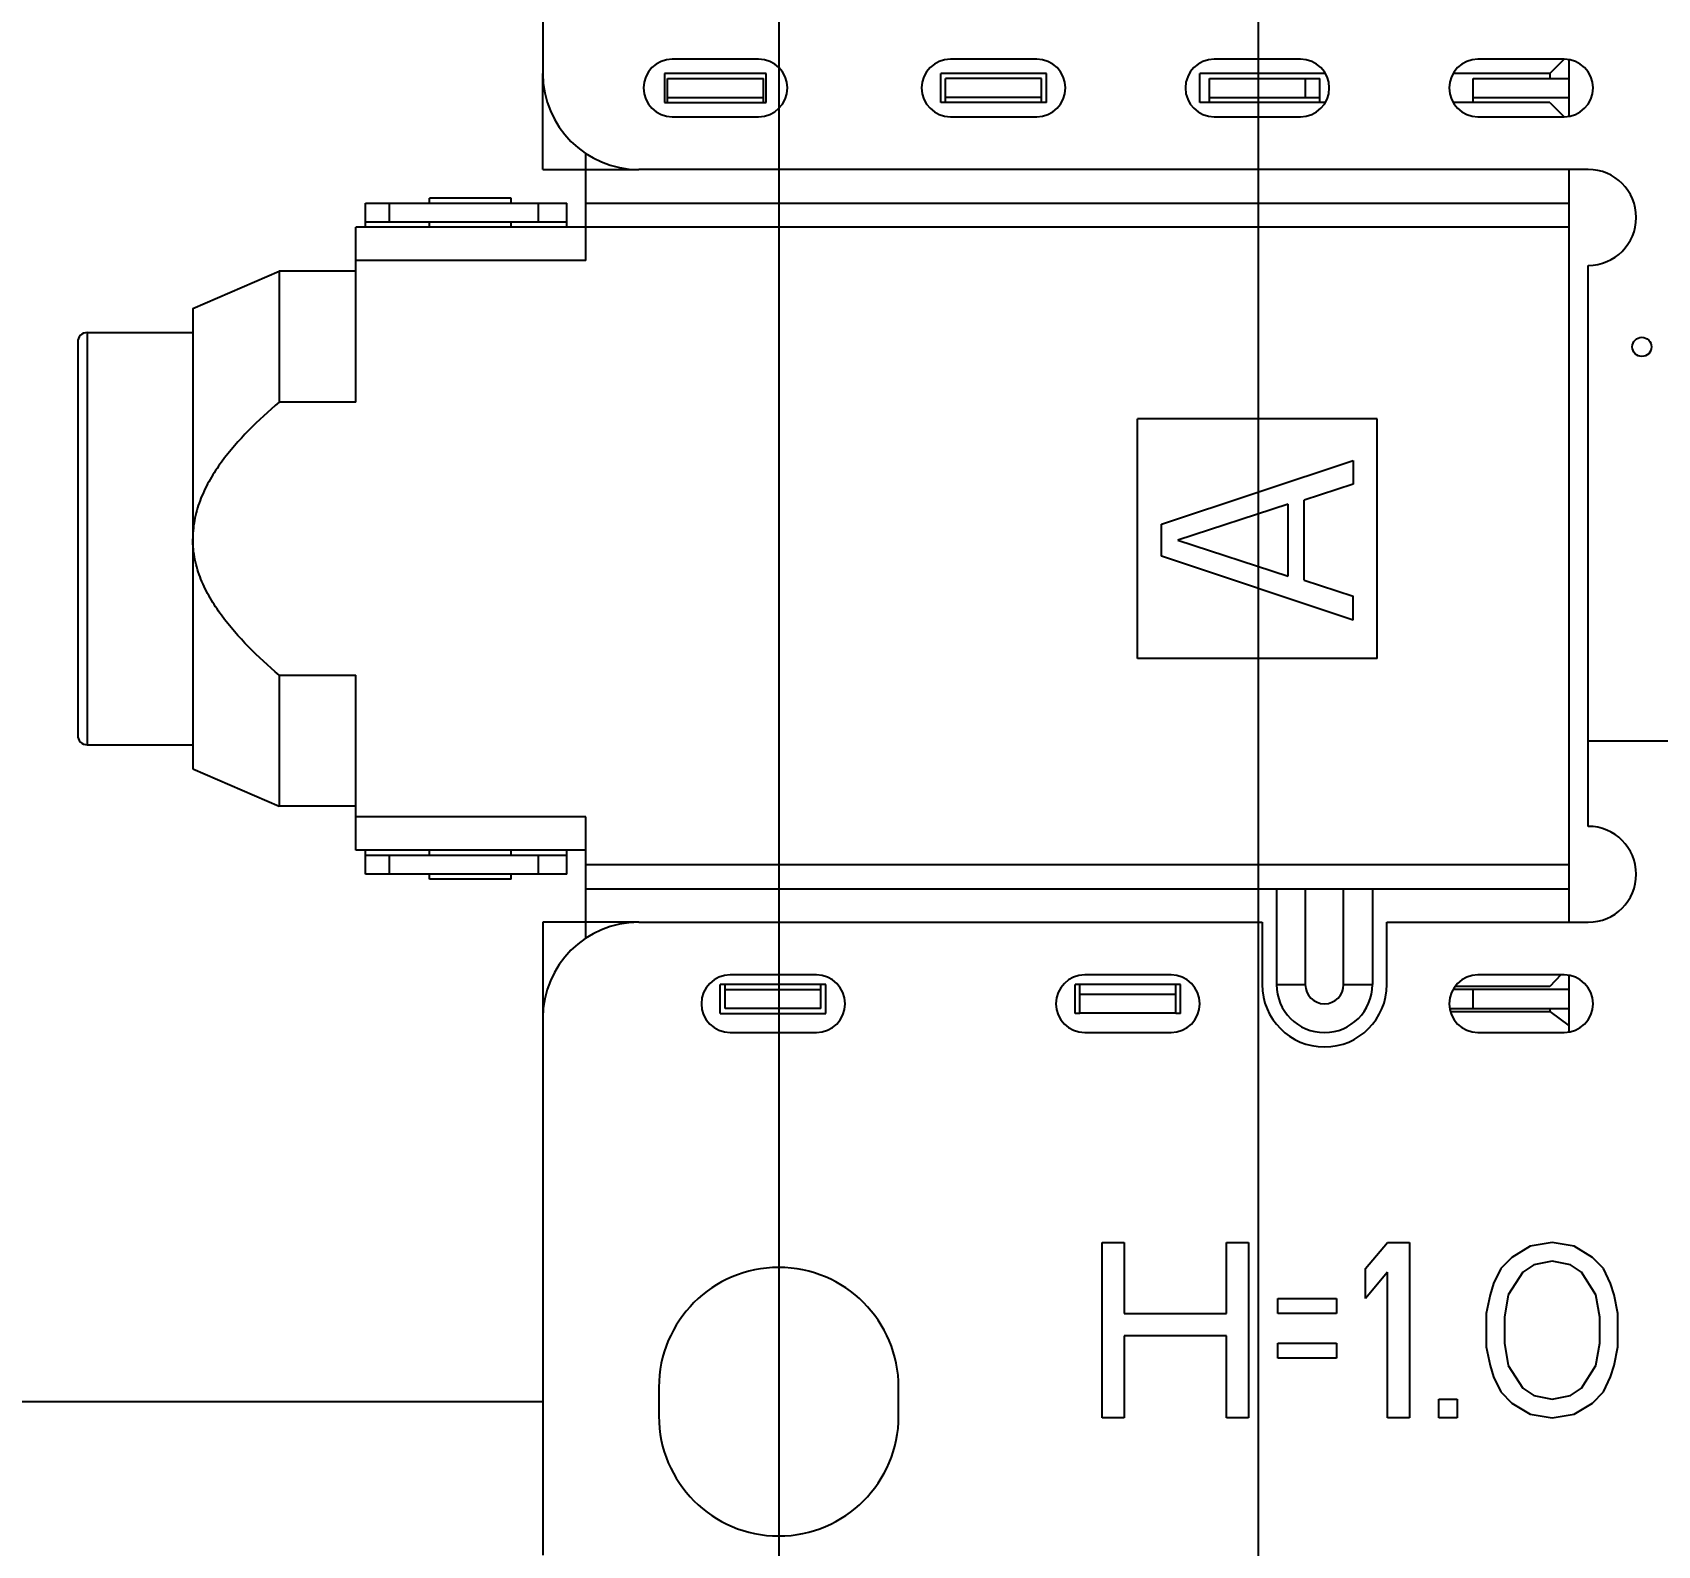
# Model space of a CAD drawing. Header units: millimetres. Extents: x 0 to 594, y 0 to 420.
# Drawn here: x 103.96 to 120.9, y 169.98 to 185.76 of the extents above; entities that cross this region are included whole.
import ezdxf

# ---------------------------------------------------------------- set-up
doc = ezdxf.new("R2010")
doc.units = ezdxf.units.MM
doc.header["$LTSCALE"] = 32.67
doc.layers.get('0').update_dxf_attribs({"linetype": 'CONTINUOUS'})
doc.layers.add('ASSEM_MEM', color=7, linetype='CONTINUOUS')
doc.styles.get("Standard").update_dxf_attribs({"font": 'txt', "width": 0.8})
doc.dimstyles.new('DIMSTYLE_1', dxfattribs={"dimtxt": 2.5, "dimasz": 3, "dimexe": 1.5, "dimexo": 1.2, "dimtad": 1, "dimdsep": 46, "dimtxsty": 'STANDARD', "dimblk": '_FILLED', "dimblk1": '_FILLED', "dimblk2": '_FILLED', "dimcen": 0.09, "dimazin": 2, "dimtp": 0.01, "dimtm": 0.01, "dimtfac": 1, "dimtofl": 0, "dimtmove": 0, "dimatfit": 3, "dimldrblk": '_FILLED', "dimfxl": 1, "dimtolj": 1, "dimarcsym": 0})

# ---------------------------------------------------------------- blocks, each defined once
blk = doc.blocks.new('_FILLED')
at = {"color": 0, "linetype": 'BYBLOCK'}
blk.add_solid([(0, 0), (-1, 0.1667), (-1, -0.1667)], dxfattribs=at)
blk = doc.blocks.new('*D5')
at = {"color": 2, "linetype": 'CONTINUOUS'}
for p, q in [((252.741, 195.783), (252.741, 154.171)), ((117.741, 164.883), (117.741, 154.171)), ((117.741, 155.671), (185.241, 155.671)), ((252.741, 155.671), (185.241, 155.671))]:
    blk.add_line(p, q, dxfattribs=at)
at = {"color": 2, "linetype": 'CONTINUOUS', "xscale": 3, "yscale": 3, "zscale": 3, "rotation": 180}
blk.add_blockref('_FILLED', (117.741, 155.671), dxfattribs=at)
at = {"color": 2, "linetype": 'CONTINUOUS', "xscale": 3, "yscale": 3, "zscale": 3}
blk.add_blockref('_FILLED', (252.741, 155.671), dxfattribs=at)
at = {"color": 2, "linetype": 'CONTINUOUS', "insert": (184.424, 158.796), "char_height": 2.5, "width": 6, "attachment_point": 2, "line_spacing_factor": 0.9}
blk.add_mtext('135', dxfattribs=at)
blk = doc.blocks.new('*D6')
at = {"color": 2, "linetype": 'CONTINUOUS'}
for p, q in [((252.741, 195.783), (252.741, 147.749)), ((116.741, 191.283), (116.741, 147.749)), ((116.741, 149.249), (184.741, 149.249)), ((252.741, 149.249), (184.741, 149.249))]:
    blk.add_line(p, q, dxfattribs=at)
at = {"color": 2, "linetype": 'CONTINUOUS', "xscale": 3, "yscale": 3, "zscale": 3, "rotation": 180}
blk.add_blockref('_FILLED', (116.741, 149.249), dxfattribs=at)
at = {"color": 2, "linetype": 'CONTINUOUS', "xscale": 3, "yscale": 3, "zscale": 3}
blk.add_blockref('_FILLED', (252.741, 149.249), dxfattribs=at)
at = {"color": 2, "linetype": 'CONTINUOUS', "insert": (184.757, 152.374), "char_height": 2.5, "width": 6, "attachment_point": 2, "line_spacing_factor": 0.9}
blk.add_mtext('136', dxfattribs=at)
blk = doc.blocks.new('*D7')
at = {"color": 2, "linetype": 'CONTINUOUS'}
for p, q in [((111.741, 187.133), (111.741, 154.147)), ((117.741, 164.883), (117.741, 154.147)), ((111.741, 155.647), (106.741, 155.647)), ((106.741, 155.647), (114.741, 155.647)), ((122.741, 155.647), (114.741, 155.647)), ((117.741, 155.647), (122.741, 155.647))]:
    blk.add_line(p, q, dxfattribs=at)
at = {"color": 2, "linetype": 'CONTINUOUS', "xscale": 3, "yscale": 3, "zscale": 3}
blk.add_blockref('_FILLED', (111.741, 155.647), dxfattribs=at)
at = {"color": 2, "linetype": 'CONTINUOUS', "xscale": 3, "yscale": 3, "zscale": 3, "rotation": 180}
blk.add_blockref('_FILLED', (117.741, 155.647), dxfattribs=at)
at = {"color": 2, "linetype": 'CONTINUOUS', "insert": (113.794, 158.772), "char_height": 2.5, "width": 2, "attachment_point": 2, "line_spacing_factor": 0.9}
blk.add_mtext('6', dxfattribs=at)
blk = doc.blocks.new('*D8')
at = {"color": 2, "linetype": 'CONTINUOUS'}
for p, q in [((92.764, 197.083), (92.764, 202.083)), ((92.764, 202.083), (92.764, 194.783)), ((251.441, 197.083), (91.264, 197.083)), ((92.764, 181.87), (92.764, 194.783)), ((115.541, 192.483), (91.264, 192.483)), ((92.764, 192.483), (92.764, 181.87))]:
    blk.add_line(p, q, dxfattribs=at)
at = {"color": 2, "linetype": 'CONTINUOUS', "xscale": 3, "yscale": 3, "zscale": 3}
for p, rotation in [((92.764, 197.083), 270), ((92.764, 192.483), 90)]:
    blk.add_blockref('_FILLED', p, dxfattribs=dict(at, rotation=rotation))
at = {"color": 2, "linetype": 'CONTINUOUS', "insert": (89.639, 187.87), "char_height": 2.5, "width": 6, "attachment_point": 3, "rotation": 90, "line_spacing_factor": 0.9}
blk.add_mtext('4.6', dxfattribs=at)
blk = doc.blocks.new('*D9')
at = {"color": 2, "linetype": 'CONTINUOUS'}
for p, q in [((251.441, 197.083), (87.589, 197.083)), ((89.089, 197.083), (89.089, 181.583)), ((89.089, 166.083), (89.089, 181.583)), ((116.541, 166.083), (87.589, 166.083))]:
    blk.add_line(p, q, dxfattribs=at)
at = {"color": 2, "linetype": 'CONTINUOUS', "xscale": 3, "yscale": 3, "zscale": 3}
for p, rotation in [((89.089, 197.083), 90), ((89.089, 166.083), 270)]:
    blk.add_blockref('_FILLED', p, dxfattribs=dict(at, rotation=rotation))
at = {"color": 2, "linetype": 'CONTINUOUS', "insert": (85.964, 178.675), "char_height": 2.5, "width": 4, "attachment_point": 2, "rotation": 90, "line_spacing_factor": 0.9}
blk.add_mtext('31', dxfattribs=at)
blk = doc.blocks.new('*D10')
at = {"color": 2, "linetype": 'CONTINUOUS'}
for p, q in [((98.217, 171.483), (98.217, 176.483)), ((98.217, 176.483), (98.217, 168.783)), ((109.291, 171.483), (98.842, 171.483)), ((98.217, 161.083), (98.217, 168.783)), ((116.541, 166.083), (96.717, 166.083)), ((98.217, 166.083), (98.217, 161.083))]:
    blk.add_line(p, q, dxfattribs=at)
at = {"color": 2, "linetype": 'CONTINUOUS', "xscale": 3, "yscale": 3, "zscale": 3}
for p, rotation in [((98.217, 171.483), 270), ((98.217, 166.083), 90)]:
    blk.add_blockref('_FILLED', p, dxfattribs=dict(at, rotation=rotation))
at = {"color": 2, "linetype": 'CONTINUOUS', "insert": (95.092, 170.38), "char_height": 2.5, "width": 6, "attachment_point": 2, "rotation": 90, "line_spacing_factor": 0.9}
blk.add_mtext('5.4', dxfattribs=at)
blk = doc.blocks.new('*D11')
at = {"color": 2, "linetype": 'CONTINUOUS'}
for p, q in [((98.062, 192.483), (98.062, 197.483)), ((98.062, 197.483), (98.062, 190.483)), ((115.541, 192.483), (96.562, 192.483)), ((98.062, 183.483), (98.062, 190.483)), ((98.062, 188.483), (98.062, 183.483)), ((109.291, 188.483), (98.687, 188.483))]:
    blk.add_line(p, q, dxfattribs=at)
at = {"color": 2, "linetype": 'CONTINUOUS', "xscale": 3, "yscale": 3, "zscale": 3}
for p, rotation in [((98.062, 192.483), 270), ((98.062, 188.483), 90)]:
    blk.add_blockref('_FILLED', p, dxfattribs=dict(at, rotation=rotation))
at = {"color": 2, "linetype": 'CONTINUOUS', "insert": (94.937, 188.692), "char_height": 2.5, "width": 2, "attachment_point": 2, "rotation": 90, "line_spacing_factor": 0.9}
blk.add_mtext('4', dxfattribs=at)
blk = doc.blocks.new('*D13')
at = {"color": 2, "linetype": 'CONTINUOUS'}
for p, q in [((102.221, 189.883), (102.221, 194.883)), ((102.221, 194.883), (102.221, 188.483)), ((110.541, 189.883), (100.721, 189.883)), ((102.221, 176.008), (102.221, 188.483)), ((110.541, 187.083), (100.721, 187.083)), ((102.221, 187.083), (102.221, 176.008))]:
    blk.add_line(p, q, dxfattribs=at)
at = {"color": 2, "linetype": 'CONTINUOUS', "xscale": 3, "yscale": 3, "zscale": 3}
for p, rotation in [((102.221, 189.883), 270), ((102.221, 187.083), 90)]:
    blk.add_blockref('_FILLED', p, dxfattribs=dict(at, rotation=rotation))
at = {"color": 2, "linetype": 'CONTINUOUS', "insert": (99.096, 186.008), "char_height": 2.5, "width": 10, "attachment_point": 3, "rotation": 90, "line_spacing_factor": 0.9}
blk.add_mtext('2-2.8', dxfattribs=at)

msp = doc.modelspace()

# ---------------------------------------------------------------- linework, layer by layer
at = {"layer": 'ASSEM_MEM', "color": 7, "linetype": 'CONTINUOUS'}
for p, q in [((109.281, 189.833), (109.281, 185.333)), ((111.531, 185.483), (110.631, 185.483)), ((114.431, 185.483), (113.531, 185.483)), ((117.181, 185.483), (116.281, 185.483)), ((119.931, 185.483), (119.031, 185.483)), ((119.931, 185.483), (119.781, 185.333)), ((119.981, 184.892), (119.981, 185.475)), ((110.551, 185.333), (110.551, 185.033)), ((111.611, 185.333), (110.551, 185.333)), ((110.581, 185.033), (110.581, 185.283)), ((110.581, 185.283), (111.581, 185.283)), ((111.581, 185.033), (111.581, 185.283)), ((111.611, 185.033), (111.611, 185.333)), ((113.431, 185.033), (113.431, 185.333)), ((114.531, 185.333), (113.431, 185.333)), ((113.481, 185.033), (113.481, 185.283)), ((114.481, 185.283), (113.481, 185.283)), ((114.481, 185.033), (114.481, 185.283)), ((114.531, 185.033), (114.531, 185.333)), ((116.131, 185.033), (116.131, 185.333)), ((117.441, 185.333), (116.131, 185.333)), ((116.231, 185.033), (116.231, 185.283)), ((116.231, 185.283), (117.381, 185.283)), ((117.231, 185.283), (117.231, 185.083)), ((117.381, 185.033), (117.381, 185.283)), ((119.781, 185.333), (118.772, 185.333)), ((118.981, 185.033), (118.981, 185.283)), ((118.981, 185.283), (119.981, 185.283)), ((119.781, 185.333), (119.781, 185.283)), ((110.551, 185.033), (111.611, 185.033)), ((110.581, 185.083), (111.581, 185.083)), ((114.531, 185.033), (113.431, 185.033)), ((114.481, 185.083), (113.481, 185.083)), ((117.441, 185.033), (116.131, 185.033)), ((116.231, 185.083), (117.381, 185.083)), ((119.781, 185.033), (118.772, 185.033)), ((118.981, 185.083), (119.981, 185.083)), ((119.781, 185.033), (119.931, 184.883)), ((110.631, 184.883), (111.531, 184.883)), ((113.531, 184.883), (114.431, 184.883)), ((116.281, 184.883), (117.181, 184.883)), ((119.031, 184.883), (119.931, 184.883)), ((109.731, 183.383), (109.731, 184.506)), ((120.181, 184.333), (110.281, 184.333)), ((119.981, 176.483), (119.981, 184.333)), ((108.101, 183.983), (108.101, 184.033)), ((108.951, 184.033), (108.101, 184.033)), ((108.951, 183.983), (108.951, 184.033)), ((107.431, 183.733), (107.431, 183.983)), ((107.431, 183.983), (109.531, 183.983)), ((109.531, 183.733), (109.531, 183.983)), ((109.731, 183.983), (119.981, 183.983)), ((107.331, 181.906), (107.331, 183.733)), ((119.981, 183.733), (107.331, 183.733)), ((109.531, 183.783), (107.431, 183.783)), ((108.101, 183.733), (108.101, 183.783)), ((108.951, 183.733), (108.951, 183.783)), ((109.731, 183.383), (107.331, 183.383)), ((120.181, 177.483), (120.181, 183.333)), ((105.631, 182.883), (106.531, 183.273)), ((106.531, 183.273), (106.531, 181.906)), ((107.331, 183.273), (106.531, 183.273)), ((105.631, 182.883), (105.631, 178.083)), ((104.431, 182.533), (104.431, 178.433)), ((104.531, 182.633), (105.631, 182.633)), ((107.331, 181.906), (106.531, 181.906)), ((115.481, 179.233), (115.481, 181.733)), ((117.981, 181.733), (115.481, 181.733)), ((117.981, 179.233), (117.981, 181.733)), ((115.731, 180.633), (117.731, 181.3)), ((117.731, 181.3), (117.731, 181.05)), ((117.731, 181.05), (117.221, 180.883)), ((117.051, 180.842), (115.902, 180.467)), ((117.051, 180.092), (117.051, 180.842)), ((117.221, 180.05), (117.221, 180.883)), ((115.731, 180.3), (115.731, 180.633)), ((115.902, 180.467), (117.051, 180.092)), ((117.731, 179.633), (115.731, 180.3)), ((117.221, 180.05), (117.731, 179.883)), ((117.731, 179.633), (117.731, 179.883)), ((117.981, 179.233), (115.481, 179.233)), ((106.531, 179.061), (106.531, 177.693)), ((106.531, 179.061), (107.331, 179.061)), ((107.331, 177.233), (107.331, 179.061)), ((104.531, 178.333), (105.631, 178.333)), ((105.631, 178.083), (106.531, 177.693)), ((107.331, 177.693), (106.531, 177.693)), ((109.731, 177.583), (107.331, 177.583)), ((109.731, 176.311), (109.731, 177.583)), ((109.731, 177.233), (107.331, 177.233)), ((107.431, 176.983), (107.431, 177.233)), ((108.101, 177.183), (108.101, 177.233)), ((108.951, 177.183), (108.951, 177.233)), ((109.531, 176.983), (109.531, 177.233)), ((107.431, 177.183), (109.531, 177.183)), ((119.981, 177.083), (109.731, 177.083)), ((109.531, 176.983), (107.431, 176.983)), ((108.101, 176.933), (108.101, 176.983)), ((108.951, 176.933), (108.101, 176.933)), ((108.951, 176.933), (108.951, 176.983)), ((109.731, 176.833), (119.981, 176.833)), ((116.931, 176.833), (116.931, 175.833)), ((117.931, 176.833), (117.931, 175.833)), ((110.281, 176.483), (116.781, 176.483)), ((116.781, 176.483), (116.781, 175.833)), ((118.081, 175.833), (118.081, 176.483)), ((118.081, 176.483), (120.181, 176.483)), ((112.134, 175.933), (111.234, 175.933)), ((115.831, 175.933), (114.931, 175.933)), ((119.931, 175.933), (119.031, 175.933)), ((119.894, 175.933), (119.781, 175.813)), ((119.981, 175.342), (119.981, 175.925)), ((111.131, 175.533), (111.131, 175.833)), ((112.231, 175.833), (111.131, 175.833)), ((111.181, 175.583), (111.181, 175.833)), ((111.181, 175.783), (112.181, 175.783)), ((112.181, 175.583), (112.181, 175.833)), ((112.231, 175.533), (112.231, 175.833)), ((114.831, 175.533), (114.831, 175.833)), ((115.931, 175.833), (114.831, 175.833)), ((114.881, 175.534), (114.881, 175.833)), ((114.881, 175.734), (115.881, 175.734)), ((115.881, 175.534), (115.881, 175.833)), ((115.931, 175.533), (115.931, 175.833)), ((119.981, 175.783), (118.772, 175.783)), ((119.781, 175.813), (118.797, 175.813)), ((118.981, 175.583), (118.981, 175.783)), ((112.181, 175.583), (111.181, 175.583)), ((118.736, 175.583), (119.981, 175.583)), ((118.746, 175.553), (119.781, 175.553)), ((119.781, 175.583), (119.781, 175.553)), ((119.781, 175.553), (119.981, 175.403)), ((109.281, 175.483), (109.281, 169.883)), ((111.131, 175.533), (112.231, 175.533)), ((114.881, 175.533), (114.831, 175.533)), ((115.881, 175.534), (114.881, 175.534)), ((115.931, 175.533), (115.881, 175.533)), ((111.234, 175.333), (112.134, 175.333)), ((114.931, 175.333), (115.831, 175.333)), ((119.031, 175.333), (119.931, 175.333)), ((110.491, 171.633), (110.491, 171.333)), ((112.991, 171.333), (112.991, 171.633))]:
    msp.add_line(p, q, dxfattribs=at)
at = {"layer": 'ASSEM_MEM', "color": 4, "linetype": 'CONTINUOUS'}
for p, q in [((109.281, 184.333), (109.281, 185.333)), ((109.281, 184.333), (110.281, 184.333)), ((121.681, 178.372), (120.181, 178.372)), ((109.281, 176.483), (109.281, 175.483)), ((110.281, 176.483), (109.281, 176.483)), ((115.114, 171.314), (115.114, 173.144)), ((115.114, 173.144), (115.343, 173.144)), ((115.343, 173.144), (115.343, 172.404)), ((116.411, 172.404), (116.411, 173.144)), ((116.411, 173.144), (116.64, 173.144)), ((116.64, 173.144), (116.64, 171.314)), ((117.86, 172.871), (118.089, 173.144)), ((118.089, 173.144), (118.318, 173.144)), ((118.318, 173.144), (118.318, 171.314)), ((119.576, 173.105), (119.385, 172.988)), ((119.805, 173.144), (119.576, 173.105)), ((120.034, 173.105), (119.805, 173.144)), ((120.224, 172.988), (120.034, 173.105)), ((117.86, 172.56), (117.86, 172.871)), ((118.089, 172.833), (117.86, 172.56)), ((118.089, 171.314), (118.089, 172.833)), ((119.271, 172.871), (119.195, 172.716)), ((119.385, 172.988), (119.271, 172.871)), ((119.5, 172.833), (119.347, 172.599)), ((119.614, 172.91), (119.5, 172.833)), ((119.805, 172.949), (119.614, 172.91)), ((119.996, 172.91), (119.805, 172.949)), ((120.11, 172.833), (119.996, 172.91)), ((120.262, 172.599), (120.11, 172.833)), ((120.339, 172.871), (120.224, 172.988)), ((120.415, 172.716), (120.339, 172.871)), ((119.195, 172.716), (119.157, 172.599)), ((120.453, 172.599), (120.415, 172.716)), ((116.945, 172.404), (116.945, 172.56)), ((116.945, 172.56), (117.555, 172.56)), ((117.555, 172.56), (117.555, 172.404)), ((119.157, 172.599), (119.118, 172.404)), ((119.347, 172.599), (119.309, 172.365)), ((120.301, 172.365), (120.262, 172.599)), ((120.491, 172.404), (120.453, 172.599)), ((115.343, 172.404), (116.411, 172.404)), ((117.555, 172.404), (116.945, 172.404)), ((119.118, 172.404), (119.118, 172.054)), ((119.309, 172.365), (119.309, 172.093)), ((120.301, 172.093), (120.301, 172.365)), ((120.491, 172.054), (120.491, 172.404)), ((115.343, 172.17), (115.343, 171.314)), ((116.411, 172.17), (115.343, 172.17)), ((116.411, 171.314), (116.411, 172.17)), ((116.945, 171.937), (116.945, 172.093)), ((116.945, 172.093), (117.555, 172.093)), ((117.555, 172.093), (117.555, 171.937)), ((119.118, 172.054), (119.157, 171.859)), ((119.309, 172.093), (119.347, 171.859)), ((120.262, 171.859), (120.301, 172.093)), ((120.453, 171.859), (120.491, 172.054)), ((117.555, 171.937), (116.945, 171.937)), ((119.157, 171.859), (119.195, 171.742)), ((119.347, 171.859), (119.5, 171.625)), ((120.11, 171.625), (120.262, 171.859)), ((120.415, 171.742), (120.453, 171.859)), ((119.195, 171.742), (119.271, 171.586)), ((120.339, 171.586), (120.415, 171.742)), ((118.623, 171.314), (118.623, 171.508)), ((118.623, 171.508), (118.813, 171.508)), ((118.813, 171.508), (118.813, 171.314)), ((119.271, 171.586), (119.385, 171.469)), ((119.385, 171.469), (119.576, 171.353)), ((119.5, 171.625), (119.614, 171.547)), ((119.614, 171.547), (119.805, 171.508)), ((119.805, 171.508), (119.996, 171.547)), ((119.996, 171.547), (120.11, 171.625)), ((120.034, 171.353), (120.224, 171.469)), ((120.224, 171.469), (120.339, 171.586)), ((115.343, 171.314), (115.114, 171.314)), ((116.64, 171.314), (116.411, 171.314)), ((118.318, 171.314), (118.089, 171.314)), ((118.813, 171.314), (118.623, 171.314)), ((119.576, 171.353), (119.805, 171.314)), ((119.805, 171.314), (120.034, 171.353))]:
    msp.add_line(p, q, dxfattribs=at)
at = {"layer": 'ASSEM_MEM', "color": 9, "linetype": 'CONTINUOUS'}
for p, q in [((107.681, 183.783), (107.681, 183.983)), ((109.231, 183.983), (109.231, 183.783)), ((104.531, 182.633), (104.531, 178.333)), ((107.681, 176.983), (107.681, 177.183)), ((109.231, 177.183), (109.231, 176.983)), ((117.231, 176.833), (117.231, 175.833)), ((117.631, 175.833), (117.631, 176.833)), ((116.931, 175.833), (117.231, 175.833)), ((117.631, 175.833), (117.931, 175.833))]:
    msp.add_line(p, q, dxfattribs=at)
at = {"layer": 'ASSEM_MEM', "color": 7, "linetype": 'CONTINUOUS'}
msp.add_circle((120.741, 182.483), 0.1, dxfattribs=at)
for centre, radius, start, end in [((110.631, 185.183), 0.3, 90, 270), ((111.531, 185.183), 0.3, 270, 90), ((113.531, 185.183), 0.3, 90, 270), ((114.431, 185.183), 0.3, 270, 90), ((116.281, 185.183), 0.3, 90, 270), ((117.181, 185.183), 0.3, 270, 90), ((119.031, 185.183), 0.3, 90, 270), ((119.931, 185.183), 0.3, 270, 90), ((110.281, 185.333), 1, 180, 270), ((120.181, 183.833), 0.5, 270, 90), ((104.531, 182.533), 0.1, 90, 180), ((104.531, 178.433), 0.1, 180, 270), ((120.181, 176.983), 0.5, 270, 90), ((110.281, 175.483), 1, 90, 180), ((111.234, 175.633), 0.3, 90, 270), ((112.134, 175.633), 0.3, 270, 90), ((114.931, 175.633), 0.3, 90, 270), ((115.831, 175.633), 0.3, 270, 90), ((119.031, 175.633), 0.3, 90, 270), ((119.931, 175.633), 0.3, 270, 90), ((117.431, 175.833), 0.65, 180, 360), ((117.431, 175.833), 0.5, 180, 0), ((111.741, 171.633), 1.25, 0, 180), ((111.741, 171.333), 1.25, 180, 360)]:
    msp.add_arc(centre, radius, start, end, dxfattribs=at)
at = {"layer": 'ASSEM_MEM', "color": 9, "linetype": 'CONTINUOUS'}
msp.add_arc((117.431, 175.833), 0.2, 180, 360, dxfattribs=at)
at = {"layer": 'ASSEM_MEM', "color": 7, "linetype": 'CONTINUOUS'}
for points in [[(106.531, 181.906), (106.421, 181.812), (106.207, 181.617), (105.968, 181.345), (105.808, 181.103), (105.711, 180.908), (105.647, 180.7), (105.631, 180.556), (105.631, 180.483)], [(106.531, 179.061), (106.421, 179.154), (106.207, 179.349), (105.968, 179.622), (105.808, 179.863), (105.711, 180.058), (105.647, 180.266), (105.631, 180.411), (105.631, 180.483)]]:
    msp.add_open_spline(points, degree=3, knots=[0, 0, 0, 0, 0.250097, 0.500073, 0.62512, 0.75013, 0.875088, 1, 1, 1, 1], dxfattribs=at)

# ---------------------------------------------------------------- dimensions: what is measured, and where the dimension line sits
at = {"color": 2, "linetype": 'CONTINUOUS'}
for base, p1, p2, angle, picture, middle in [((92.764, 192.483), (252.641, 197.083), (116.741, 192.483), 270, '*D8', (92.764, 184.87)), ((98.062, 192.483), (110.491, 188.483), (116.741, 192.483), 90, '*D11', (98.062, 188.755)), ((89.089, 166.083), (252.641, 197.083), (117.741, 166.083), 270, '*D9', (89.089, 178.425)), ((116.741, 149.249), (252.741, 196.983), (116.741, 192.483), 180, '*D6', (185.007, 149.249)), ((117.741, 155.671), (252.741, 196.983), (117.741, 166.083), 180, '*D5', (184.737, 155.671)), ((98.217, 166.083), (110.491, 171.483), (117.741, 166.083), 270, '*D10', (98.217, 170.442))]:
    dim = msp.add_linear_dim(base=base, p1=p1, p2=p2, angle=angle, dimstyle='DIMSTYLE_1', dxfattribs=at)
    dim.commit()
    dim.dimension.update_dxf_attribs({"geometry": picture, "text_midpoint": middle, "dimtype": 160})
dim = msp.add_linear_dim(base=(102.221, 187.083), p1=(111.741, 189.883), p2=(111.741, 187.083), angle=270, text='2-<>', dimstyle='DIMSTYLE_1', dxfattribs=at)
dim.commit()
dim.dimension.update_dxf_attribs({"geometry": '*D13', "text_midpoint": (102.221, 181.008), "dimtype": 160})
dim = msp.add_linear_dim(base=(117.741, 155.647), p1=(111.741, 188.333), p2=(117.741, 166.083), dimstyle='DIMSTYLE_1', dxfattribs=at)
dim.commit()
dim.dimension.update_dxf_attribs({"geometry": '*D7', "text_midpoint": (113.794, 155.647), "dimtype": 160})

doc.saveas('drawing.dxf')
